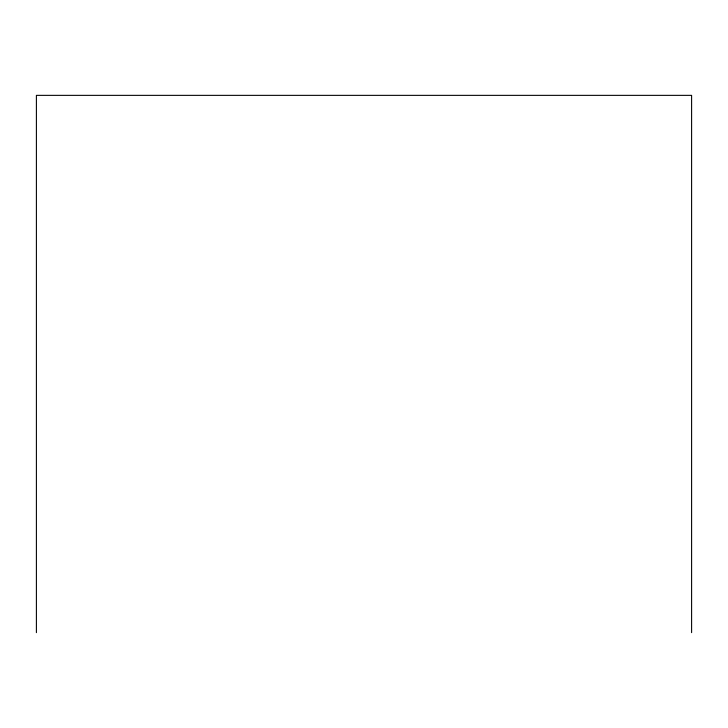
<?xml version="1.0" encoding="UTF-8"?>
<svg xmlns="http://www.w3.org/2000/svg" width="728" height="728" viewBox="0 0 728 728"><rect width="100%" height="100%" fill="white"/><g stroke="black" fill="none" stroke-linecap="round" stroke-linejoin="round"><path stroke-width="1.09" d="M691.6 632.641L691.6 95.359L36.4 95.359L36.4 632.641"/></g></svg>
